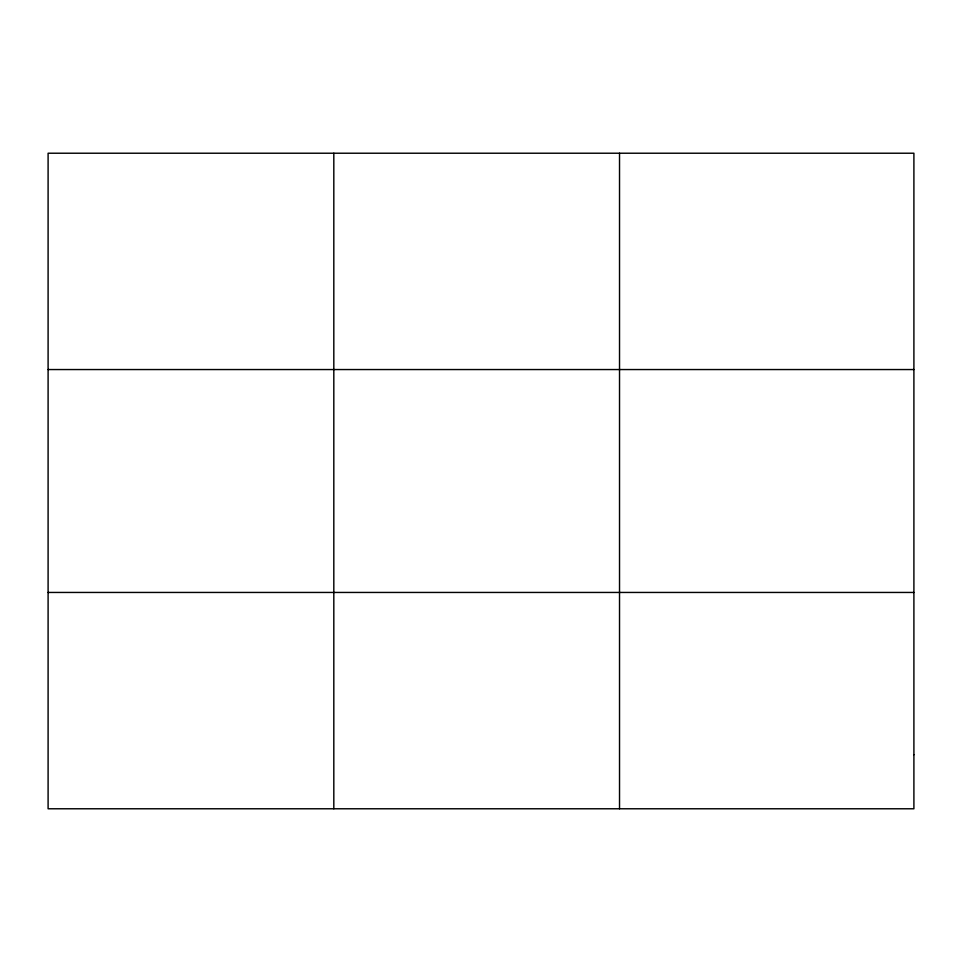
<?xml version="1.0" encoding="UTF-8"?>
<svg xmlns="http://www.w3.org/2000/svg" width="962" height="962" viewBox="0 0 962 962"><rect width="100%" height="100%" fill="white"/><g stroke="black" fill="none" stroke-linecap="round" stroke-linejoin="round"><path stroke-width="1.44" d="M333.814 153.223L333.814 808.777M619.528 153.223L619.528 808.777M48.1 369.552L913.9 369.552M48.1 592.448L913.9 592.448M913.9 754.689L913.9 808.777L48.1 808.777L48.1 153.223L913.9 153.223L913.9 754.689"/></g></svg>
